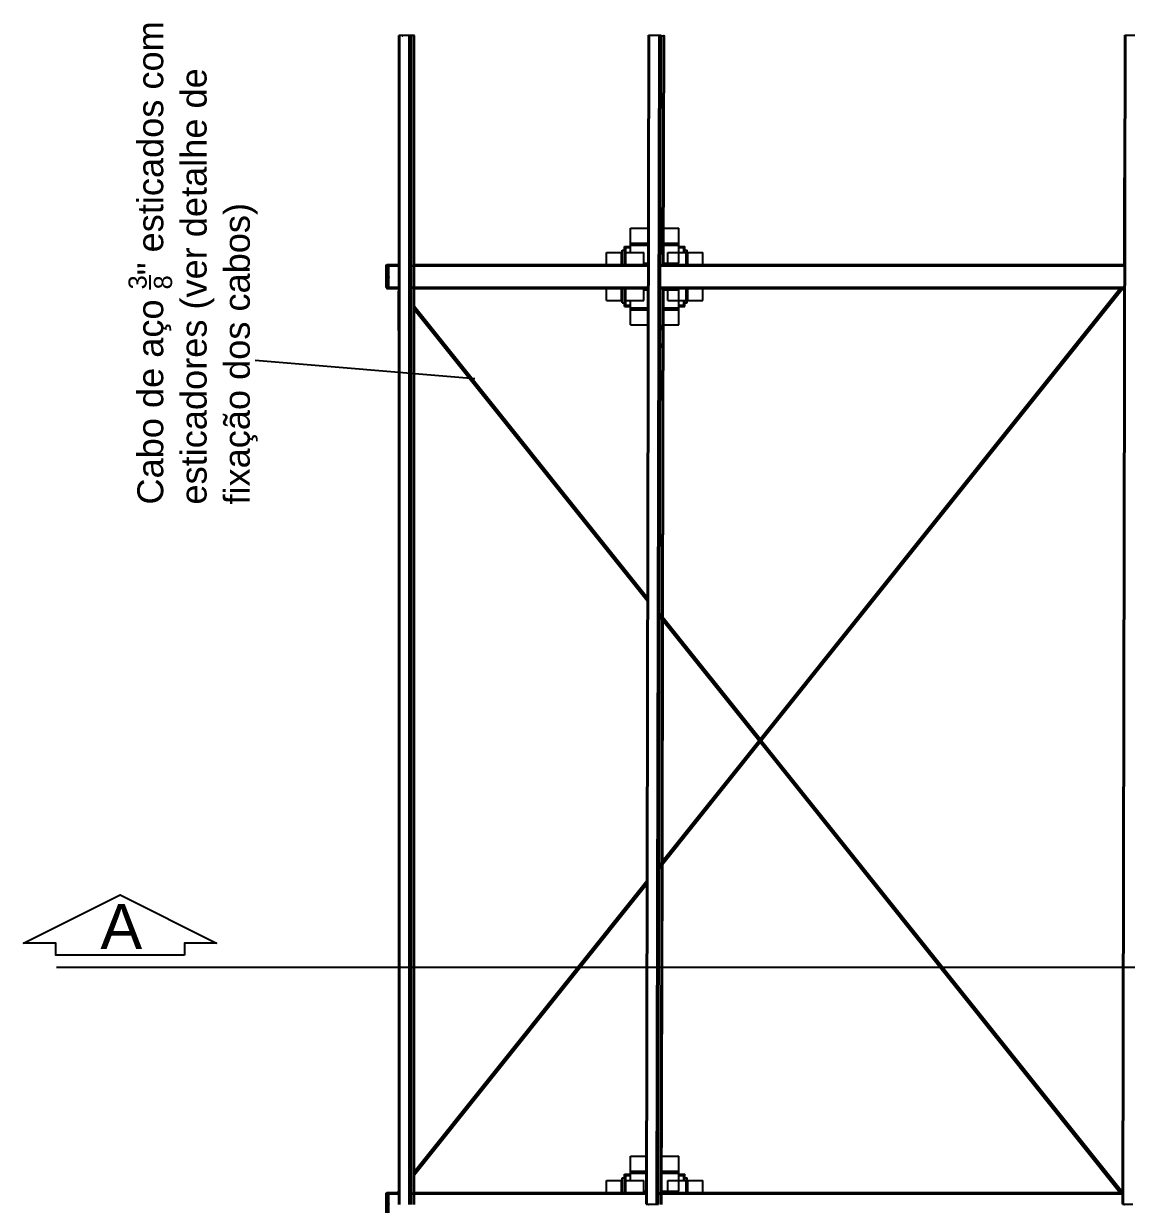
# Model space of a CAD drawing. Header units: millimetres. Extents: x 357 to 945, y 547 to 720.
# Drawn here: x 661.759 to 666.332, y 653.967 to 658.866 of the extents above; entities that cross this region are included whole.
import ezdxf

# ---------------------------------------------------------------- set-up
doc = ezdxf.new("R2010")
doc.units = ezdxf.units.MM
doc.linetypes.add('DIVIDE', pattern=[1.25, 0.5, -0.25, 0, -0.25, 0, -0.25])
for name, color, linetype in [('LCL-LINHACORTE', 171, 'DIVIDE'), ('LCL-TEXTO2', 171, 'Continuous'), ('LCL-TEXTO4', 4, 'Continuous'), ('PLANTA-VIS', 7, 'Continuous')]:
    doc.layers.add(name, color=color, linetype=linetype)
doc.styles.add('Arial', font='arial.ttf')
doc.styles.add('ROMANS', font='arial.ttf')

msp = doc.modelspace()

# ---------------------------------------------------------------- linework, layer by layer
msp.add_line((662.71947, 657.46888), (663.63014, 657.39328))
at = {"layer": 'LCL-LINHACORTE', "ltscale": 10}
msp.add_line((661.89448, 654.95018), (679.59048, 654.95018), dxfattribs=at)
at = {"layer": 'LCL-LINHACORTE', "linetype": 'ByBlock'}
msp.add_lwpolyline([(662.42527, 655.00018), (661.89194, 655.00018), (661.89194, 655.05018), (661.7586, 655.05018), (662.1586, 655.25018), (662.5586, 655.05018), (662.42527, 655.05018), (662.42527, 655.00018)], dxfattribs=at)
at = {"layer": 'PLANTA-VIS'}
for p, q in [((663.31406, 653.96622), (663.31406, 658.81622)), ((663.31415, 658.81622), (663.31406, 658.81622)), ((663.31415, 653.96622), (663.31415, 658.81622)), ((663.31498, 658.81622), (663.31415, 658.81622)), ((663.31498, 653.96622), (663.31498, 658.81622)), ((663.31642, 658.81622), (663.31498, 658.81622)), ((663.31642, 653.96622), (663.31642, 658.81622)), ((663.31826, 658.81622), (663.31642, 658.81622)), ((663.31826, 653.96622), (663.31826, 658.81622)), ((663.35782, 658.81622), (663.31826, 658.81622)), ((663.32827, 658.81479), (663.3305, 658.81457)), ((663.35782, 653.96622), (663.35782, 658.81622)), ((663.35976, 658.81622), (663.35782, 658.81622)), ((663.35976, 653.96622), (663.35976, 658.81622)), ((663.36153, 658.81622), (663.35976, 658.81622)), ((663.36153, 653.96622), (663.36153, 658.81622)), ((663.36284, 658.81622), (663.36153, 658.81622)), ((663.36284, 653.96622), (663.36284, 658.81622)), ((663.3635, 658.81622), (663.36284, 658.81622)), ((663.3635, 653.96622), (663.3635, 658.81622)), ((663.36573, 658.81622), (663.3635, 658.81622)), ((663.37512, 658.81622), (663.36573, 658.81622)), ((663.36573, 653.96622), (663.36573, 658.81622)), ((663.37512, 653.96622), (663.37512, 658.81622)), ((663.37759, 658.81622), (663.37512, 658.81622)), ((663.37759, 653.96622), (663.37759, 658.81622)), ((663.37982, 658.81622), (663.37759, 658.81622)), ((663.37982, 653.96622), (663.37982, 658.81622)), ((664.3399, 653.96702), (664.35033, 658.81702)), ((664.33999, 653.96704), (664.35042, 658.81704)), ((664.34082, 653.96707), (664.35125, 658.81707)), ((664.34227, 653.96708), (664.3527, 658.81708)), ((664.3441, 653.96709), (664.35453, 658.81709)), ((664.35033, 658.81702), (664.35042, 658.81704)), ((664.35042, 658.81704), (664.35125, 658.81707)), ((664.35125, 658.81707), (664.3527, 658.81708)), ((664.3527, 658.81708), (664.35453, 658.81709)), ((664.35453, 658.81709), (664.39409, 658.81709)), ((664.36454, 658.81566), (664.36677, 658.81544)), ((664.38365, 653.96709), (664.39409, 658.81709)), ((664.3856, 653.96708), (664.39603, 658.81708)), ((664.38737, 653.96707), (664.3978, 658.81707)), ((664.38868, 653.96704), (664.39911, 658.81704)), ((664.38934, 653.96702), (664.39977, 658.81702)), ((664.39158, 653.9668), (664.40201, 658.8168)), ((664.39409, 658.81709), (664.39603, 658.81708)), ((664.39603, 658.81708), (664.3978, 658.81707)), ((664.3978, 658.81707), (664.39911, 658.81704)), ((664.39911, 658.81704), (664.39977, 658.81702)), ((664.39977, 658.81702), (664.40201, 658.8168)), ((664.40201, 658.81539), (664.41146, 658.81539)), ((664.40942, 657.86622), (664.41146, 658.81565)), ((664.41146, 658.81565), (664.41393, 658.81565)), ((664.41189, 657.86622), (664.41393, 658.81565)), ((664.41393, 658.81565), (664.41616, 658.81543)), ((664.41412, 657.86622), (664.41616, 658.81543)), ((666.3149, 653.96702), (666.32533, 658.81702)), ((666.31499, 653.96704), (666.32542, 658.81704)), ((666.31582, 653.96707), (666.32625, 658.81707)), ((666.31727, 653.96708), (666.3277, 658.81708)), ((666.3191, 653.96709), (666.32953, 658.81709)), ((666.32533, 658.81702), (666.32542, 658.81704)), ((666.32542, 658.81704), (666.32625, 658.81707)), ((666.32625, 658.81707), (666.3277, 658.81708)), ((666.3277, 658.81708), (666.32953, 658.81709)), ((666.32953, 658.81709), (666.36909, 658.81709)), ((666.32314, 658.22099), (666.32314, 658.22578)), ((666.32314, 658.22578), (666.32406, 658.22578)), ((666.32314, 658.22099), (666.32405, 658.22099)), ((666.32314, 658.15386), (666.32314, 658.22099)), ((666.32314, 658.14906), (666.32314, 658.15386)), ((666.32314, 658.15386), (666.32391, 658.15386)), ((666.32314, 658.14906), (666.3239, 658.14906)), ((666.32314, 657.86622), (666.32314, 658.14906)), ((664.34814, 658.10694), (664.34814, 658.11178)), ((664.34814, 658.11178), (664.34882, 658.11178)), ((664.34814, 658.10694), (664.34881, 658.10694)), ((664.34814, 658.03911), (664.34814, 658.10694)), ((664.27553, 657.95397), (664.27553, 658.01622)), ((664.27553, 658.01622), (664.34814, 658.01622)), ((664.34814, 658.03426), (664.34814, 658.03911)), ((664.34814, 658.03911), (664.34866, 658.03911)), ((664.34814, 658.03426), (664.34865, 658.03426)), ((664.34814, 657.86622), (664.34814, 658.03426)), ((664.41445, 658.01622), (664.47553, 658.01622)), ((664.47553, 657.95397), (664.47553, 658.01622)), ((664.27553, 657.94622), (664.27553, 657.95397)), ((664.27553, 657.95397), (664.34814, 657.95397)), ((664.27553, 657.91622), (664.27553, 657.94622)), ((664.27553, 657.94622), (664.34814, 657.94622)), ((664.41429, 657.94622), (664.47553, 657.94622)), ((664.41431, 657.95397), (664.47553, 657.95397)), ((664.47553, 657.94622), (664.47553, 657.95397)), ((664.47553, 657.87122), (664.47553, 657.94622)), ((664.17553, 657.91622), (664.23778, 657.91622)), ((664.17553, 657.86622), (664.17553, 657.91622)), ((664.23778, 657.91622), (664.24053, 657.91622)), ((664.23778, 657.86622), (664.23778, 657.91622)), ((664.24053, 657.86622), (664.24053, 657.92601)), ((664.24053, 657.92601), (664.25053, 657.92601)), ((664.25053, 657.89122), (664.25053, 657.94122)), ((664.25053, 657.94122), (664.27553, 657.94122)), ((664.25543, 657.91622), (664.33043, 657.91622)), ((664.25543, 657.86622), (664.25543, 657.91622)), ((664.25553, 657.93622), (664.27553, 657.93622)), ((664.25553, 657.91622), (664.25553, 657.93622)), ((664.33043, 657.86622), (664.33043, 657.91622)), ((664.43053, 657.86622), (664.43053, 657.91622)), ((664.43053, 657.91622), (664.50553, 657.91622)), ((664.47553, 657.94122), (664.50053, 657.94122)), ((664.47553, 657.93622), (664.49553, 657.93622)), ((664.49553, 657.93622), (664.49553, 657.91622)), ((664.50053, 657.91622), (664.50053, 657.94122)), ((664.50053, 657.92601), (664.51053, 657.92601)), ((664.50553, 657.86622), (664.50553, 657.91622)), ((664.51053, 657.86622), (664.51053, 657.92601)), ((664.51053, 657.91622), (664.51328, 657.91622)), ((664.51328, 657.86622), (664.51328, 657.91622)), ((664.51328, 657.91622), (664.57553, 657.91622)), ((664.57553, 657.86622), (664.57553, 657.91622)), ((663.26164, 657.86022), (663.26209, 657.86252)), ((663.26164, 657.77222), (663.26164, 657.86022)), ((663.26209, 657.86252), (663.26339, 657.86447)), ((663.26339, 657.86447), (663.26534, 657.86577)), ((663.26464, 657.86022), (663.26486, 657.86137)), ((663.26464, 657.77222), (663.26464, 657.86022)), ((663.26486, 657.86137), (663.26551, 657.86234)), ((663.26534, 657.86577), (663.26764, 657.86622)), ((663.26551, 657.86234), (663.26649, 657.86299)), ((663.26649, 657.86299), (663.26764, 657.86322)), ((663.26764, 657.86622), (663.27436, 657.86622)), ((663.26764, 657.86322), (663.27361, 657.86322)), ((663.27347, 657.86022), (663.27354, 657.86252)), ((663.27347, 657.77222), (663.27347, 657.86022)), ((663.27347, 657.86022), (663.31406, 657.86022)), ((663.27354, 657.86252), (663.27373, 657.86447)), ((663.27354, 657.86252), (663.31406, 657.86252)), ((663.27373, 657.86447), (663.27402, 657.86577)), ((663.27373, 657.86447), (663.31406, 657.86447)), ((663.27402, 657.86577), (663.27436, 657.86622)), ((663.27402, 657.86577), (663.31406, 657.86577)), ((663.27436, 657.86622), (663.31406, 657.86622)), ((663.36573, 657.86252), (663.37512, 657.86252)), ((663.36573, 657.86022), (663.37512, 657.86022)), ((663.37982, 657.86622), (664.34829, 657.86622)), ((663.37982, 657.86577), (664.34829, 657.86577)), ((663.37982, 657.86447), (664.34829, 657.86447)), ((663.37982, 657.86252), (664.34828, 657.86252)), ((663.37982, 657.86022), (664.34828, 657.86022)), ((664.25053, 657.89122), (664.25543, 657.89122)), ((664.25053, 657.86622), (664.25053, 657.89122)), ((664.33043, 657.87122), (664.34814, 657.87122)), ((664.39996, 657.86252), (666.32328, 657.86252)), ((664.39996, 657.86022), (666.32328, 657.86022)), ((664.39997, 657.86622), (666.32329, 657.86622)), ((664.39997, 657.86577), (666.32329, 657.86577)), ((664.39997, 657.86447), (666.32329, 657.86447)), ((664.41413, 657.87122), (664.47553, 657.87122)), ((663.27186, 657.81342), (663.27181, 657.81331)), ((663.27181, 657.81331), (663.27181, 657.81324)), ((663.27181, 657.81331), (663.27347, 657.81122)), ((663.27181, 657.81324), (663.27347, 657.81116)), ((663.27197, 657.81358), (663.27186, 657.81342)), ((663.27186, 657.81342), (663.27347, 657.8114)), ((663.27214, 657.81378), (663.27197, 657.81358)), ((663.27197, 657.81358), (663.27347, 657.8117)), ((663.27236, 657.81402), (663.27214, 657.81378)), ((663.27214, 657.81378), (663.27347, 657.81211)), ((663.27263, 657.81429), (663.27236, 657.81402)), ((663.27236, 657.81402), (663.27347, 657.81262)), ((663.27295, 657.81459), (663.27263, 657.81429)), ((663.27263, 657.81429), (663.27347, 657.81323)), ((663.27331, 657.81492), (663.27295, 657.81459)), ((663.27295, 657.81459), (663.27347, 657.81393)), ((663.27347, 657.81507), (663.27331, 657.81492)), ((663.27331, 657.81492), (663.27347, 657.81471)), ((663.26164, 657.77222), (663.26209, 657.76993)), ((663.26209, 657.76993), (663.26339, 657.76798)), ((663.26339, 657.76798), (663.26534, 657.76668)), ((663.26464, 657.77222), (663.26486, 657.77108)), ((663.26486, 657.77108), (663.26551, 657.7701)), ((663.26534, 657.76668), (663.26764, 657.76622)), ((663.26551, 657.7701), (663.26649, 657.76945)), ((663.26649, 657.76945), (663.26764, 657.76922)), ((663.26764, 657.76922), (663.27361, 657.76922)), ((663.26764, 657.76622), (663.27436, 657.76622)), ((663.27347, 657.77222), (663.27354, 657.76993)), ((663.27347, 657.77222), (663.31406, 657.77222)), ((663.27354, 657.76993), (663.27373, 657.76798)), ((663.27354, 657.76993), (663.31406, 657.76993)), ((663.27373, 657.76798), (663.27402, 657.76668)), ((663.27373, 657.76798), (663.31406, 657.76798)), ((663.27402, 657.76668), (663.27436, 657.76622)), ((663.27402, 657.76668), (663.31406, 657.76668)), ((663.27436, 657.76622), (663.31406, 657.76622)), ((663.30937, 657.76622), (663.31406, 657.76034)), ((663.30942, 657.76622), (663.31406, 657.7604)), ((663.30956, 657.76622), (663.31406, 657.76058)), ((663.3098, 657.76622), (663.31406, 657.76088)), ((663.31013, 657.76622), (663.31406, 657.76129)), ((663.31054, 657.76622), (663.31406, 657.7618)), ((663.31102, 657.76622), (663.31406, 657.76241)), ((663.31158, 657.76622), (663.31406, 657.76311)), ((663.3122, 657.76622), (663.31406, 657.76389)), ((663.31268, 657.75043), (663.31367, 657.7553)), ((663.31268, 657.64465), (663.31268, 657.75043)), ((663.31287, 657.76622), (663.31406, 657.76473)), ((663.31358, 657.76622), (663.31406, 657.76562)), ((663.31367, 657.7553), (663.31406, 657.75587)), ((663.31367, 657.64951), (663.31367, 657.7553)), ((663.36573, 657.77222), (663.37512, 657.77222)), ((663.36573, 657.76993), (663.37512, 657.76993)), ((663.37982, 657.77222), (664.34809, 657.77222)), ((663.37982, 657.76993), (664.34808, 657.76993)), ((663.37982, 657.76798), (664.34808, 657.76798)), ((663.37982, 657.76668), (664.34808, 657.76668)), ((663.37982, 657.76622), (664.34807, 657.76622)), ((664.17553, 657.71622), (664.17553, 657.76622)), ((664.23778, 657.71622), (664.23778, 657.76622)), ((664.24053, 657.70643), (664.24053, 657.76622)), ((664.25053, 657.74122), (664.25053, 657.76622)), ((664.25543, 657.71622), (664.25543, 657.76622)), ((664.33043, 657.71622), (664.33043, 657.76622)), ((664.33043, 657.76122), (664.34806, 657.76122)), ((664.39975, 657.76622), (666.32307, 657.76622)), ((664.39976, 657.76993), (666.32308, 657.76993)), ((664.39976, 657.76798), (666.32308, 657.76798)), ((664.39976, 657.76668), (666.32308, 657.76668)), ((664.39977, 657.77222), (666.32309, 657.77222)), ((664.40629, 656.40811), (664.40921, 657.76622)), ((664.40727, 655.38366), (666.31022, 657.76622)), ((664.40875, 656.40502), (664.41168, 657.76622)), ((664.41097, 656.40224), (664.41391, 657.76622)), ((664.4139, 657.76122), (664.47553, 657.76122)), ((664.43053, 657.71622), (664.43053, 657.76622)), ((664.47553, 657.68622), (664.47553, 657.76122)), ((664.50553, 657.71622), (664.50553, 657.76622)), ((664.51053, 657.70643), (664.51053, 657.76622)), ((664.51328, 657.71622), (664.51328, 657.76622)), ((664.57553, 657.71622), (664.57553, 657.76622)), ((664.8123, 655.89173), (666.30946, 657.76622)), ((664.81233, 655.89269), (666.30872, 657.76622)), ((664.81236, 655.89362), (666.30801, 657.76622)), ((664.81239, 655.8945), (666.30733, 657.76622)), ((664.81244, 655.89533), (666.30672, 657.76622)), ((664.81249, 655.8961), (666.30616, 657.76622)), ((664.81255, 655.89679), (666.30567, 657.76622)), ((664.81262, 655.89739), (666.30526, 657.76622)), ((664.8127, 655.89789), (666.30493, 657.76622)), ((664.81278, 655.89829), (666.3047, 657.76622)), ((664.81286, 655.89857), (666.30455, 657.76622)), ((664.81295, 655.89874), (666.30451, 657.76622)), ((664.81342, 655.89122), (666.31098, 657.76622)), ((664.81418, 655.89122), (666.31174, 657.76622)), ((664.81492, 655.89122), (666.31248, 657.76622)), ((664.81563, 655.89122), (666.3132, 657.76622)), ((664.8163, 655.89122), (666.31387, 657.76622)), ((664.81692, 655.89122), (666.31449, 657.76622)), ((664.81748, 655.89122), (666.31504, 657.76622)), ((664.81797, 655.89122), (666.31553, 657.76622)), ((664.81838, 655.89122), (666.31594, 657.76622)), ((664.8187, 655.89122), (666.31627, 657.76622)), ((664.81894, 655.89122), (666.3165, 657.76622)), ((664.81908, 655.89122), (666.31665, 657.76622)), ((664.81913, 655.89122), (666.3167, 657.76622)), ((664.17553, 657.71622), (664.23778, 657.71622)), ((664.23778, 657.71622), (664.24053, 657.71622)), ((664.24053, 657.70643), (664.25053, 657.70643)), ((664.25053, 657.74122), (664.25543, 657.74122)), ((664.25053, 657.69122), (664.25053, 657.74122)), ((664.25543, 657.71622), (664.33043, 657.71622)), ((664.25553, 657.69622), (664.25553, 657.71622)), ((664.27553, 657.68622), (664.27553, 657.71622)), ((664.43053, 657.71622), (664.50553, 657.71622)), ((664.49553, 657.71622), (664.49553, 657.69622)), ((664.50053, 657.69122), (664.50053, 657.71622)), ((664.50053, 657.70643), (664.51053, 657.70643)), ((664.51053, 657.71622), (664.51328, 657.71622)), ((664.51328, 657.71622), (664.57553, 657.71622)), ((663.37982, 657.69327), (664.34532, 656.48444)), ((663.37982, 657.69321), (664.34532, 656.48438)), ((663.37982, 657.69303), (664.34532, 656.4842)), ((663.37982, 657.69274), (664.34532, 656.48391)), ((663.37982, 657.69233), (664.34532, 656.4835)), ((663.37982, 657.69182), (664.34531, 656.48299)), ((663.37982, 657.69121), (664.34531, 656.48238)), ((663.37982, 657.69051), (664.34531, 656.48168)), ((663.37982, 657.68973), (664.34531, 656.48091)), ((663.37982, 657.68889), (664.34531, 656.48007)), ((663.37982, 657.688), (664.34531, 656.47918)), ((663.37982, 657.68707), (664.3453, 656.47826)), ((663.37982, 657.68612), (664.3453, 656.47731)), ((663.37982, 657.68516), (664.3453, 656.47636)), ((663.37982, 657.68421), (664.3453, 656.47541)), ((663.37982, 657.68328), (664.3453, 656.47448)), ((663.37982, 657.68239), (664.34529, 656.47359)), ((663.37982, 657.68155), (664.34529, 656.47275)), ((663.37982, 657.68078), (664.34529, 656.47198)), ((663.37982, 657.68008), (664.34529, 656.47128)), ((663.37982, 657.67947), (664.34529, 656.47068)), ((663.37982, 657.67895), (664.34529, 656.47016)), ((663.37982, 657.67855), (664.34529, 656.46976)), ((663.37982, 657.67825), (664.34529, 656.46946)), ((663.37982, 657.67807), (664.34529, 656.46928)), ((663.37982, 657.67801), (664.34529, 656.46922)), ((664.25053, 657.69122), (664.27553, 657.69122)), ((664.27553, 657.69622), (664.25553, 657.69622)), ((664.27553, 657.68622), (664.3479, 657.68622)), ((664.27553, 657.67847), (664.27553, 657.68622)), ((664.27553, 657.67847), (664.34789, 657.67847)), ((664.27553, 657.61622), (664.27553, 657.67847)), ((664.41372, 657.67847), (664.47553, 657.67847)), ((664.41374, 657.68622), (664.47553, 657.68622)), ((664.49553, 657.69622), (664.47553, 657.69622)), ((664.47553, 657.69122), (664.50053, 657.69122)), ((664.47553, 657.67847), (664.47553, 657.68622)), ((664.47553, 657.61622), (664.47553, 657.67847)), ((663.31268, 657.64465), (663.31367, 657.64951)), ((663.31268, 657.59182), (663.31268, 657.64465)), ((663.31367, 657.64951), (663.31406, 657.65008)), ((664.27553, 657.61622), (664.34775, 657.61622)), ((664.40292, 657.59819), (664.40292, 657.61639)), ((664.41359, 657.61622), (664.47553, 657.61622)), ((663.31268, 657.59182), (663.31367, 657.58695)), ((663.31367, 657.58695), (663.31406, 657.58637)), ((664.39938, 657.59334), (664.40292, 657.59334)), ((664.39939, 657.59819), (664.40292, 657.59819)), ((664.40292, 657.59334), (664.40292, 657.59819)), ((664.39923, 657.52066), (664.40292, 657.52066)), ((664.39924, 657.52551), (664.40292, 657.52551)), ((664.40292, 657.52551), (664.40292, 657.5387)), ((664.40292, 657.52066), (664.40292, 657.52551)), ((664.39683, 656.40822), (664.80977, 655.89122)), ((664.39683, 656.40745), (664.80915, 655.89122)), ((664.39683, 656.40675), (664.80859, 655.89122)), ((664.39683, 656.40614), (664.8081, 655.89122)), ((664.39683, 656.40563), (664.80769, 655.89122)), ((664.39683, 656.40522), (664.80737, 655.89122)), ((664.39683, 656.40493), (664.80713, 655.89122)), ((664.39683, 656.40475), (664.80699, 655.89122)), ((664.39683, 656.40469), (664.80694, 655.89122)), ((664.39684, 656.41278), (664.81236, 655.89254)), ((664.39684, 656.41182), (666.31021, 654.01622)), ((664.39684, 656.41088), (664.81189, 655.89122)), ((664.39684, 656.40995), (664.81115, 655.89122)), ((664.39684, 656.40906), (664.81044, 655.89122)), ((664.39685, 656.41715), (664.81255, 655.89669)), ((664.39685, 656.41638), (664.81249, 655.89599)), ((664.39685, 656.41554), (664.81244, 655.89521)), ((664.39685, 656.41465), (664.8124, 655.89437)), ((664.39685, 656.41373), (664.81237, 655.89348)), ((664.39686, 656.41991), (664.81303, 655.89885)), ((664.39686, 656.41985), (664.81301, 655.89882)), ((664.39686, 656.41967), (664.81294, 655.89872)), ((664.39686, 656.41938), (664.81286, 655.89854)), ((664.39686, 656.41897), (664.81277, 655.89823)), ((664.39686, 656.41846), (664.81269, 655.89782)), ((664.39686, 656.41785), (664.81262, 655.8973)), ((664.40103, 653.96565), (664.40625, 656.39289)), ((664.4035, 653.96565), (664.40872, 656.3898)), ((664.4088, 655.39274), (664.41094, 656.38702)), ((664.40727, 655.38462), (664.81189, 655.89122)), ((664.40728, 655.38556), (664.81115, 655.89122)), ((664.40728, 655.38272), (664.81236, 655.8899)), ((664.4073, 655.38648), (664.81044, 655.89122)), ((664.4073, 655.38179), (664.81237, 655.88896)), ((664.40733, 655.38091), (664.8124, 655.88806)), ((664.40734, 655.38736), (664.80977, 655.89122)), ((664.40738, 655.38819), (664.80915, 655.89122)), ((664.40743, 655.38896), (664.80859, 655.89122)), ((664.4075, 655.38964), (664.8081, 655.89122)), ((664.40756, 655.39024), (664.80769, 655.89122)), ((664.40764, 655.39075), (664.80737, 655.89122)), ((664.40772, 655.39114), (664.80713, 655.89122)), ((664.40781, 655.39143), (664.80699, 655.89122)), ((664.40789, 655.3916), (664.80694, 655.89122)), ((664.8123, 655.8907), (666.30946, 654.01622)), ((664.81233, 655.88974), (666.30871, 654.01622)), ((664.81236, 655.88882), (666.308, 654.01622)), ((664.81239, 655.88793), (666.30733, 654.01622)), ((664.81342, 655.89122), (666.31098, 654.01622)), ((664.81418, 655.89122), (666.31174, 654.01622)), ((664.81492, 655.89122), (666.31248, 654.01622)), ((664.81563, 655.89122), (666.31319, 654.01622)), ((664.8163, 655.89122), (666.31386, 654.01622)), ((664.81692, 655.89122), (666.31448, 654.01622)), ((664.81748, 655.89122), (666.31501, 654.01626)), ((664.81797, 655.89122), (666.31501, 654.01687)), ((664.81838, 655.89122), (666.31501, 654.01738)), ((664.8187, 655.89122), (666.31501, 654.01779)), ((664.81894, 655.89122), (666.31501, 654.01808)), ((664.81908, 655.89122), (666.31501, 654.01826)), ((664.81913, 655.89122), (666.31501, 654.01832)), ((664.40737, 655.38007), (664.81244, 655.88722)), ((664.40743, 655.37929), (664.81249, 655.88645)), ((664.40749, 655.37859), (664.81255, 655.88575)), ((664.40755, 655.37798), (664.81262, 655.88513)), ((664.40763, 655.37746), (664.81269, 655.88461)), ((664.40771, 655.37705), (664.81277, 655.8842)), ((664.40779, 655.37675), (664.81286, 655.8839)), ((664.40788, 655.37656), (664.81294, 655.88371)), ((664.40797, 655.37649), (664.81301, 655.88362)), ((664.40806, 655.37654), (664.81303, 655.88359)), ((664.81244, 655.8871), (666.30671, 654.01622)), ((664.81249, 655.88634), (666.30615, 654.01622)), ((664.81255, 655.88565), (666.30567, 654.01622)), ((664.81262, 655.88505), (666.30526, 654.01622)), ((664.8127, 655.88454), (666.30493, 654.01622)), ((664.81278, 655.88415), (666.30469, 654.01622)), ((664.81286, 655.88386), (666.30455, 654.01622)), ((664.81295, 655.88369), (666.3045, 654.01622)), ((664.39458, 655.36174), (664.40406, 655.37361)), ((664.39458, 655.36113), (664.40406, 655.37299)), ((664.39458, 655.36061), (664.40406, 655.37248)), ((664.39458, 655.3602), (664.40406, 655.37207)), ((664.39458, 655.35991), (664.40406, 655.37177)), ((664.39458, 655.35973), (664.40406, 655.37159)), ((664.39458, 655.35967), (664.40406, 655.37153)), ((664.39459, 655.36684), (664.40407, 655.3787)), ((664.39459, 655.36588), (664.40407, 655.37775)), ((664.39459, 655.36495), (664.40407, 655.37682)), ((664.39459, 655.36406), (664.40407, 655.37593)), ((664.39459, 655.36322), (664.40407, 655.37509)), ((664.39459, 655.36244), (664.40406, 655.37431)), ((664.3946, 655.37142), (664.40408, 655.38329)), ((664.3946, 655.37058), (664.40408, 655.38244)), ((664.3946, 655.36968), (664.40408, 655.38155)), ((664.3946, 655.36875), (664.40408, 655.38062)), ((664.3946, 655.3678), (664.40408, 655.37967)), ((664.39461, 655.37497), (664.40409, 655.38684)), ((664.39461, 655.37491), (664.40409, 655.38678)), ((664.39461, 655.37473), (664.40409, 655.3866)), ((664.39461, 655.37443), (664.40409, 655.3863)), ((664.39461, 655.37402), (664.40409, 655.38589)), ((664.39461, 655.37351), (664.40409, 655.38538)), ((664.39461, 655.3729), (664.40409, 655.38476)), ((664.39461, 655.3722), (664.40408, 655.38406)), ((664.40573, 653.96543), (664.40877, 655.37743)), ((663.37982, 654.10442), (664.34279, 655.31009)), ((663.37982, 654.10436), (664.34279, 655.31003)), ((663.37982, 654.10418), (664.34279, 655.30985)), ((663.37982, 654.10389), (664.34279, 655.30955)), ((663.37982, 654.10348), (664.34279, 655.30914)), ((663.37982, 654.10296), (664.34279, 655.30863)), ((663.37982, 654.10235), (664.34279, 655.30802)), ((663.37982, 654.10166), (664.34279, 655.30732)), ((663.37982, 654.10088), (664.34278, 655.30654)), ((663.37982, 654.10004), (664.34278, 655.3057)), ((663.37982, 654.09915), (664.34278, 655.3048)), ((663.37982, 654.09822), (664.34278, 655.30387)), ((663.37982, 654.09727), (664.34278, 655.30292)), ((663.37982, 654.09631), (664.34277, 655.30196)), ((663.37982, 654.09536), (664.34277, 655.301)), ((663.37982, 654.09443), (664.34277, 655.30007)), ((663.37982, 654.09354), (664.34277, 655.29918)), ((663.37982, 654.0927), (664.34277, 655.29834)), ((663.37982, 654.09193), (664.34277, 655.29756)), ((663.37982, 654.09123), (664.34276, 655.29686)), ((663.37982, 654.09062), (664.34276, 655.29625)), ((663.37982, 654.0901), (664.34276, 655.29573)), ((663.37982, 654.0897), (664.34276, 655.29532)), ((663.37982, 654.0894), (664.34276, 655.29503)), ((663.37982, 654.08922), (664.34276, 655.29485)), ((663.37982, 654.08916), (664.34276, 655.29479)), ((664.27553, 654.10397), (664.27553, 654.16622)), ((664.27553, 654.16622), (664.34033, 654.16622)), ((664.40617, 654.16622), (664.47553, 654.16622)), ((664.47553, 654.10397), (664.47553, 654.16622)), ((664.24053, 654.01622), (664.24053, 654.07601)), ((664.24053, 654.07601), (664.25053, 654.07601)), ((664.25053, 654.04122), (664.25053, 654.09122)), ((664.25053, 654.09122), (664.27553, 654.09122)), ((664.25553, 654.08622), (664.27553, 654.08622)), ((664.25553, 654.06622), (664.25553, 654.08622)), ((664.27553, 654.09622), (664.27553, 654.10397)), ((664.27553, 654.10397), (664.3402, 654.10397)), ((664.27553, 654.06622), (664.27553, 654.09622)), ((664.27553, 654.09622), (664.34018, 654.09622)), ((664.40602, 654.09622), (664.47553, 654.09622)), ((664.40603, 654.10397), (664.47553, 654.10397)), ((664.47553, 654.09622), (664.47553, 654.10397)), ((664.47553, 654.02122), (664.47553, 654.09622)), ((664.47553, 654.09122), (664.50053, 654.09122)), ((664.47553, 654.08622), (664.49553, 654.08622)), ((664.49553, 654.08622), (664.49553, 654.06622)), ((664.50053, 654.06622), (664.50053, 654.09122)), ((664.50053, 654.07601), (664.51053, 654.07601)), ((664.51053, 654.01622), (664.51053, 654.07601)), ((664.17553, 654.06622), (664.23778, 654.06622)), ((664.17553, 654.01622), (664.17553, 654.06622)), ((664.23778, 654.06622), (664.24053, 654.06622)), ((664.23778, 654.01622), (664.23778, 654.06622)), ((664.25053, 654.04122), (664.25543, 654.04122)), ((664.25053, 654.01622), (664.25053, 654.04122)), ((664.25543, 654.06622), (664.33043, 654.06622)), ((664.25543, 654.01622), (664.25543, 654.06622)), ((664.33043, 654.01622), (664.33043, 654.06622)), ((664.43053, 654.01622), (664.43053, 654.06622)), ((664.43053, 654.06622), (664.50553, 654.06622)), ((664.50553, 654.01622), (664.50553, 654.06622)), ((664.51053, 654.06622), (664.51328, 654.06622)), ((664.51328, 654.01622), (664.51328, 654.06622)), ((664.51328, 654.06622), (664.57553, 654.06622)), ((664.57553, 654.01622), (664.57553, 654.06622)), ((663.26164, 654.01022), (663.26209, 654.01252)), ((663.26164, 653.92222), (663.26164, 654.01022)), ((663.26209, 654.01252), (663.26339, 654.01447)), ((663.26339, 654.01447), (663.26534, 654.01577)), ((663.26464, 654.01022), (663.26486, 654.01137)), ((663.26464, 653.92222), (663.26464, 654.01022)), ((663.26486, 654.01137), (663.26551, 654.01234)), ((663.26534, 654.01577), (663.26764, 654.01622)), ((663.26551, 654.01234), (663.26649, 654.01299)), ((663.26649, 654.01299), (663.26764, 654.01322)), ((663.26764, 654.01622), (663.27436, 654.01622)), ((663.26764, 654.01322), (663.27361, 654.01322)), ((663.27347, 654.01022), (663.27354, 654.01252)), ((663.27347, 653.92222), (663.27347, 654.01022)), ((663.27347, 654.01022), (663.31406, 654.01022)), ((663.27354, 654.01252), (663.27373, 654.01447)), ((663.27354, 654.01252), (663.31406, 654.01252)), ((663.27373, 654.01447), (663.27402, 654.01577)), ((663.27373, 654.01447), (663.31406, 654.01447)), ((663.27402, 654.01577), (663.27436, 654.01622)), ((663.27402, 654.01577), (663.31406, 654.01577)), ((663.27436, 654.01622), (663.31406, 654.01622)), ((663.30938, 654.01622), (663.31406, 654.02209)), ((663.30942, 654.01622), (663.31406, 654.02203)), ((663.30957, 654.01622), (663.31406, 654.02185)), ((663.3098, 654.01622), (663.31406, 654.02155)), ((663.31013, 654.01622), (663.31406, 654.02114)), ((663.31054, 654.01622), (663.31406, 654.02063)), ((663.31103, 654.01622), (663.31406, 654.02002)), ((663.31159, 654.01622), (663.31406, 654.01932)), ((663.3122, 654.01622), (663.31406, 654.01855)), ((663.31288, 654.01622), (663.31406, 654.01771)), ((663.31359, 654.01622), (663.31406, 654.01682)), ((663.36573, 654.01252), (663.37512, 654.01252)), ((663.36573, 654.01022), (663.37512, 654.01022)), ((663.37982, 654.01622), (664.34001, 654.01622)), ((663.37982, 654.01577), (664.34001, 654.01577)), ((663.37982, 654.01447), (664.34001, 654.01447)), ((663.37982, 654.01252), (664.34, 654.01252)), ((663.37982, 654.01022), (664.34, 654.01022)), ((664.33043, 654.02122), (664.34002, 654.02122)), ((664.39168, 654.01252), (664.40113, 654.01252)), ((664.39168, 654.01022), (664.40113, 654.01022)), ((664.39169, 654.01447), (664.40114, 654.01447)), ((664.40583, 654.01022), (666.315, 654.01022)), ((664.40584, 654.01622), (666.31501, 654.01622)), ((664.40584, 654.01577), (666.31501, 654.01577)), ((664.40584, 654.01447), (666.31501, 654.01447)), ((664.40584, 654.01252), (666.315, 654.01252)), ((664.40585, 654.02122), (664.47553, 654.02122)), ((663.27181, 653.96919), (663.27347, 653.97127)), ((663.27181, 653.96912), (663.27347, 653.97121)), ((663.27181, 653.96919), (663.27181, 653.96912)), ((663.27181, 653.96912), (663.27186, 653.96901)), ((663.27186, 653.96901), (663.27347, 653.97103)), ((663.27186, 653.96901), (663.27197, 653.96885)), ((663.27197, 653.96885), (663.27347, 653.97073)), ((663.27197, 653.96885), (663.27214, 653.96865)), ((663.27214, 653.96865), (663.27347, 653.97032)), ((663.27214, 653.96865), (663.27236, 653.96842)), ((663.27236, 653.96842), (663.27347, 653.96981)), ((663.27236, 653.96842), (663.27263, 653.96815)), ((663.27263, 653.96815), (663.27347, 653.9692)), ((663.27263, 653.96815), (663.27295, 653.96784)), ((663.27295, 653.96784), (663.27347, 653.9685)), ((663.27295, 653.96784), (663.27331, 653.96752)), ((663.27331, 653.96752), (663.27347, 653.96773)), ((663.27331, 653.96752), (663.27347, 653.96737)), ((664.3399, 653.96702), (664.33999, 653.96704)), ((664.3399, 653.96702), (664.34815, 653.96622)), ((664.33999, 653.96704), (664.34082, 653.96707)), ((664.34082, 653.96707), (664.34227, 653.96708)), ((664.34227, 653.96708), (664.3441, 653.96709)), ((664.34237, 653.96702), (664.34242, 653.96703)), ((664.34237, 653.96702), (664.35062, 653.96622)), ((664.34242, 653.96703), (664.34283, 653.96704)), ((664.34283, 653.96704), (664.34356, 653.96705)), ((664.34356, 653.96705), (664.34447, 653.96705)), ((664.3441, 653.96709), (664.38365, 653.96709)), ((664.34447, 653.96705), (664.38403, 653.96705)), ((664.35877, 653.96622), (664.35877, 653.96705)), ((664.3591, 653.96622), (664.3591, 653.96705)), ((664.38365, 653.96709), (664.3856, 653.96708)), ((664.38403, 653.96705), (664.38868, 653.96704)), ((664.38523, 653.96705), (664.38588, 653.96704)), ((664.3856, 653.96708), (664.38737, 653.96707)), ((664.38588, 653.96704), (664.38654, 653.96703)), ((664.38654, 653.96703), (664.38687, 653.96702)), ((664.38687, 653.96702), (664.38911, 653.9668)), ((664.38737, 653.96707), (664.38868, 653.96704)), ((664.38868, 653.96704), (664.38934, 653.96702)), ((664.38911, 653.9668), (664.39158, 653.9668)), ((664.38934, 653.96702), (664.39158, 653.9668)), ((666.3149, 653.96702), (666.31499, 653.96704)), ((666.3149, 653.96702), (666.32315, 653.96622)), ((666.31499, 653.96704), (666.31582, 653.96707)), ((666.31582, 653.96707), (666.31727, 653.96708)), ((666.31727, 653.96708), (666.3191, 653.96709)), ((666.31737, 653.96702), (666.31742, 653.96703)), ((666.31737, 653.96702), (666.32562, 653.96622)), ((666.31742, 653.96703), (666.31783, 653.96704)), ((666.31783, 653.96704), (666.31856, 653.96705)), ((666.31856, 653.96705), (666.31947, 653.96705)), ((666.3191, 653.96709), (666.35865, 653.96709)), ((666.31947, 653.96705), (666.35903, 653.96705))]:
    msp.add_line(p, q, dxfattribs=at)

# ---------------------------------------------------------------- texts
at = {"layer": 'LCL-TEXTO2', "insert": (662.07706, 655.21254), "char_height": 0.18588, "attachment_point": 1, "style": 'Arial'}
msp.add_mtext('A', dxfattribs=at)
at = {"layer": 'LCL-TEXTO4', "insert": (662.7296, 656.87013), "char_height": 0.10743114, "width": 2.2064682, "attachment_point": 7, "rotation": 90, "style": 'ROMANS'}
msp.add_mtext('\\A1;{\\fArial|b0|i0|c0|p34;\\H1.00007x;\\C2;Cabo de aço \\H0.7x;\\S3/8;\\H1.42857x;" esticados com esticadores (ver detalhe de fixação dos cabos)}', dxfattribs=at)

doc.saveas('drawing.dxf')
